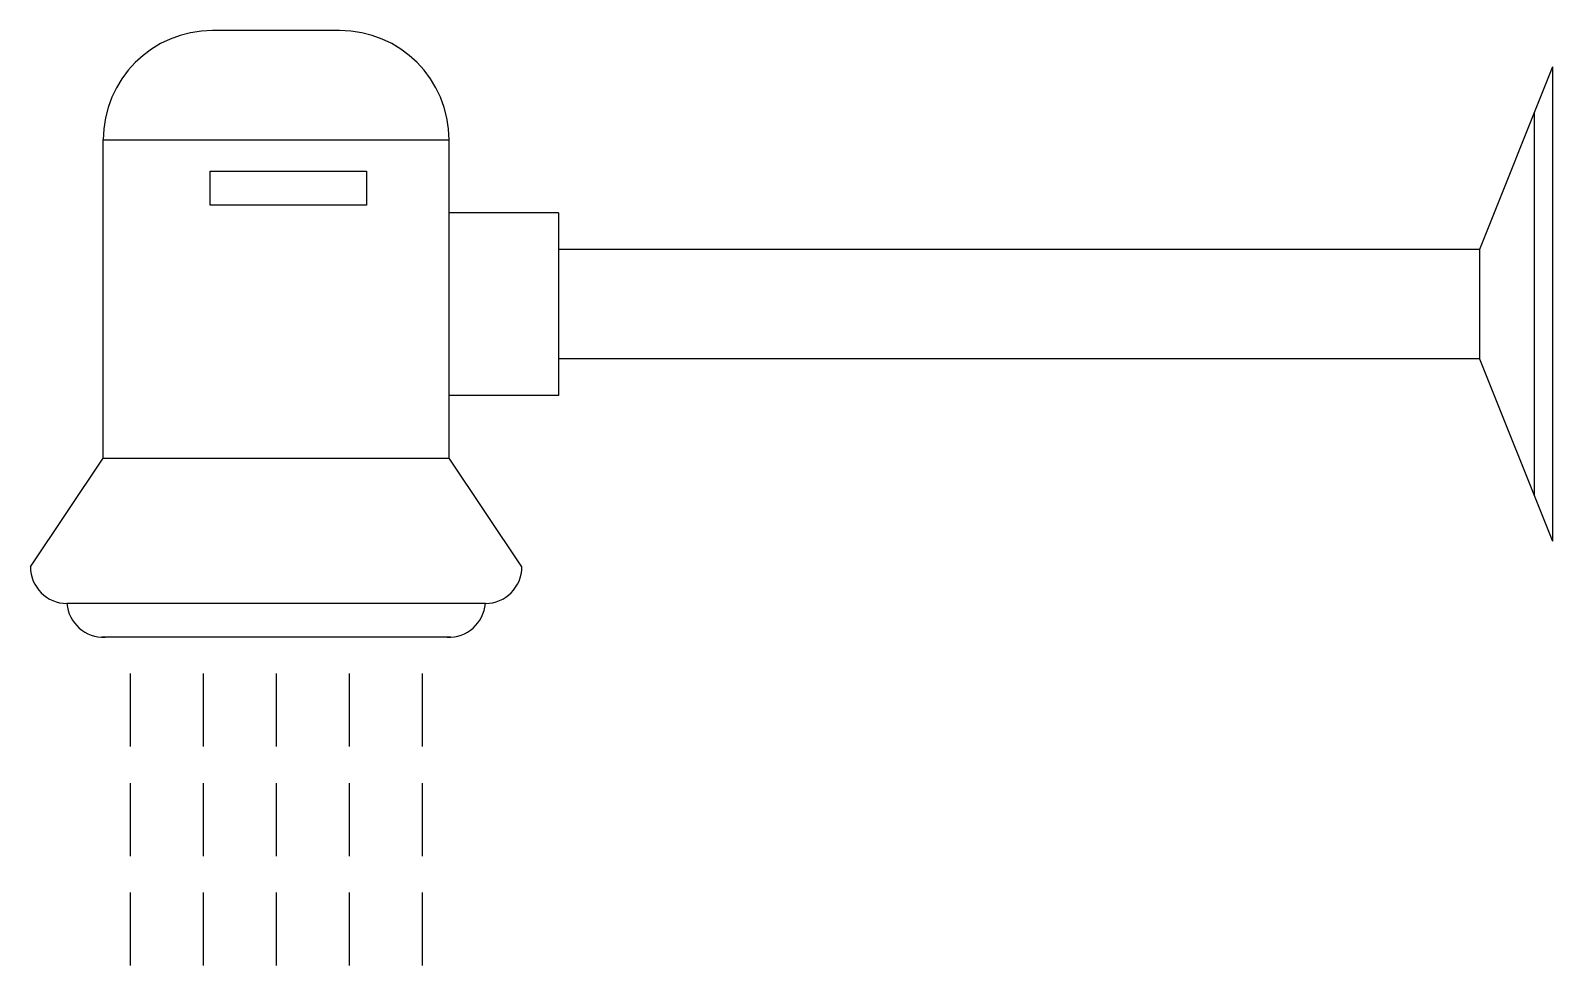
# Model space of a CAD drawing. Header units: millimetres. Extents: x -2995.237 to -2994.819, y 2929.67 to 2929.927.
import ezdxf

# ---------------------------------------------------------------- set-up
doc = ezdxf.new("R2010")
doc.units = ezdxf.units.MM
doc.header["$LTSCALE"] = 10
doc.layers.add('banheiro_acessórios', color=2, linetype='Continuous')

msp = doc.modelspace()

# ---------------------------------------------------------------- linework, layer by layer
at = {"layer": 'banheiro_acessórios'}
for p, q in [((-2995.15185, 2929.92659), (-2995.18667, 2929.92659)), ((-2994.81926, 2929.91659), (-2994.83926, 2929.86659)), ((-2994.81926, 2929.91659), (-2994.81926, 2929.78659)), ((-2994.82431, 2929.90395), (-2994.82431, 2929.79922)), ((-2995.21667, 2929.89659), (-2995.12185, 2929.89659)), ((-2995.09185, 2929.87659), (-2995.12185, 2929.87659)), ((-2995.09185, 2929.87659), (-2995.09185, 2929.82659)), ((-2994.83926, 2929.86659), (-2995.09185, 2929.86659)), ((-2994.83926, 2929.86659), (-2994.83926, 2929.83659)), ((-2994.83926, 2929.83659), (-2995.09185, 2929.83659)), ((-2994.83926, 2929.83659), (-2994.81926, 2929.78659)), ((-2995.09185, 2929.82659), (-2995.12185, 2929.82659)), ((-2995.21667, 2929.80934), (-2995.12185, 2929.80934)), ((-2995.11188, 2929.76957), (-2995.22663, 2929.76957)), ((-2995.12145, 2929.76033), (-2995.21707, 2929.76033)), ((-2995.20926, 2929.75033), (-2995.20926, 2929.73033)), ((-2995.18926, 2929.75033), (-2995.18926, 2929.73033)), ((-2995.16926, 2929.75033), (-2995.16926, 2929.73033)), ((-2995.14926, 2929.75033), (-2995.14926, 2929.73033)), ((-2995.12926, 2929.75033), (-2995.12926, 2929.73033)), ((-2995.20926, 2929.72033), (-2995.20926, 2929.70033)), ((-2995.18926, 2929.72033), (-2995.18926, 2929.70033)), ((-2995.16926, 2929.72033), (-2995.16926, 2929.70033)), ((-2995.14926, 2929.72033), (-2995.14926, 2929.70033)), ((-2995.12926, 2929.72033), (-2995.12926, 2929.70033)), ((-2995.20926, 2929.69033), (-2995.20926, 2929.67033)), ((-2995.18926, 2929.69033), (-2995.18926, 2929.67033)), ((-2995.16926, 2929.69033), (-2995.16926, 2929.67033)), ((-2995.14926, 2929.69033), (-2995.14926, 2929.67033)), ((-2995.12926, 2929.69033), (-2995.12926, 2929.67033))]:
    msp.add_line(p, q, dxfattribs=at)
for points in [[(-2995.23663, 2929.77957), (-2995.21667, 2929.80934), (-2995.21667, 2929.87643), (-2995.21667, 2929.89659)], [(-2995.10188, 2929.77957), (-2995.12185, 2929.80934), (-2995.12185, 2929.87643), (-2995.12185, 2929.89659)]]:
    msp.add_lwpolyline(points, dxfattribs=at)
msp.add_lwpolyline([(-2995.14447, 2929.888), (-2995.14447, 2929.87875), (-2995.18731, 2929.87875), (-2995.18731, 2929.888)], close=True, dxfattribs=at)
for centre, radius, start, end in [((-2995.18667, 2929.89659), 0.03, 90, 180), ((-2995.15185, 2929.89659), 0.03, 0, 90), ((-2995.22663, 2929.77957), 0.01, 180, 270), ((-2995.11188, 2929.77957), 0.01, 270, 0), ((-2995.21662, 2929.77037), 0.01005, 184.5826, 272.5893), ((-2995.1219, 2929.77037), 0.01005, 267.4107, 355.4174)]:
    msp.add_arc(centre, radius, start, end, dxfattribs=at)

doc.saveas('drawing.dxf')
